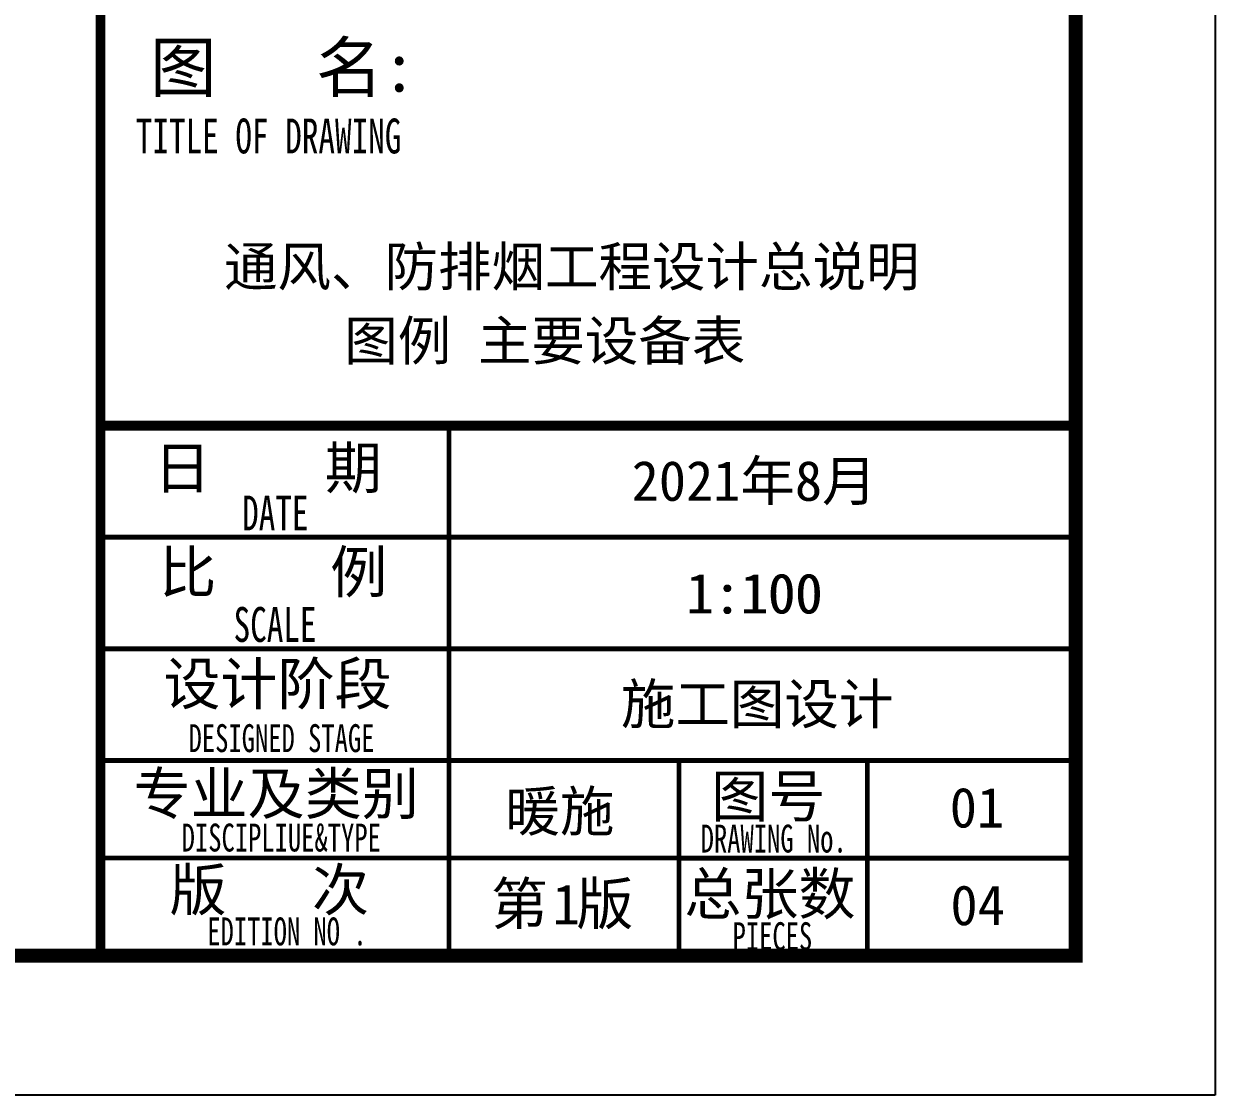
# Model space of a CAD drawing. Extents: x 1247970 to 1725648, y 860327 to 1277876.
# Drawn here: x 1354526 to 1363070, y 1189527 to 1197209 of the extents above; entities that cross this region are included whole.
import ezdxf

# ---------------------------------------------------------------- set-up
doc = ezdxf.new("R2010")
doc.units = 0
doc.header["$LTSCALE"] = 1000
doc.header["$MEASUREMENT"] = 0
doc.layers.get('0').update_dxf_attribs({"color": 254})
doc.layers.add('可改文字', color=6, linetype='Continuous', lineweight=18)
doc.layers.add('图签', color=147, linetype='Continuous', lineweight=18)
doc.layers.add('图框', color=140, linetype='Continuous')
doc.layers.add('图签文字', color=251, linetype='Continuous')
doc.styles.add('宋体', font='', dxfattribs={"height": 50})
doc.styles.add('建筑图签-1', font='simhei.ttf', dxfattribs={"width": 0.7})
doc.styles.get('宋体').set_extended_font_data('SimSun')

# ---------------------------------------------------------------- blocks, each defined once
blk = doc.blocks.new('tq123')
at = {"layer": '图框'}
for points, const_width in [([(-6995.1, 0), (-6995.1, 57400)], 70), ([(-6995.1, 3800.3), (4.9, 3800.3)], 70), ([(-4495.1, 1400.3), (-4495.1, 3800.3)], 35), ([(-6995.1, 3000.3), (4.9, 3000.3)], 35), ([(-6995.1, 2200.3), (4.9, 2200.3)], 35), ([(-6995.1, 1400.3), (4.9, 1400.3)], 35), ([(-6995.1, 1400.3), (-495.1, 1400.3)], 35), ([(-4495.1, 0.3), (-4495.1, 1400.3)], 35), ([(-2845.1, 0.3), (-2845.1, 1400.3)], 35), ([(-2845.1, 0.3), (-2845.1, 1400.3)], 35), ([(-2845.1, 0.3), (-2845.1, 1400.3)], 35), ([(-1495.1, 0), (-1495.1, 1400)], 35), ([(-6995.1, 700.3), (-2845.1, 700.3)], 35), ([(-2845.1, 700), (4.9, 700)], 35)]:
    blk.add_lwpolyline(points, dxfattribs=dict(at, const_width=const_width))
at = {"layer": '图框', "style": '建筑图签-1', "width": 0.7}
for s, height, p in [('TITLE OF DRAWING', 250, (-6741.1, 5752.5)), ('DATE', 250, (-5978.6, 3049.2)), ('SCALE', 250, (-6039.9, 2250)), ('DESIGNED STAGE', 200, (-6362.5, 1459.9)), ('DISCIPLIUE&TYPE', 200, (-6412.2, 747.1)), ('DRAWING No.', 200, (-2690, 739.9)), ('EDITION NO .', 200, (-6228.6, 74.1)), ('PIECES', 200, (-2461.3, 39.9))]:
    blk.add_text(s, height=height, dxfattribs=at).set_placement(p)
at = {"layer": '图签', "color": 2, "style": '宋体'}
for s, height, p in [('2021年8月', 286.68, (-3185.1, 3261.7)), ('1:100', 286.68, (-2788.7, 2454.1)), ('施工图设计', 286.68, (-3262.7, 1661.7)), ('暖施', 286.68, (-4090.8, 892.8)), ('1', 286.7, (-3751.7, 225.1)), ('04', 286.68, (-898.5, 219))]:
    blk.add_text(s, height=height, dxfattribs=at).set_placement(p)
at = {"layer": '图签文字', "color": 7, "style": '建筑图签-1'}
for s, height, p in [('图   名:', 350, (-6639.8, 6195.2)), ('日    期', 300, (-6611.2, 3348.8)), ('比    例', 300, (-6572.8, 2601.6)), ('设计阶段', 300, (-6543.2, 1799.7)), ('专业及类别', 300, (-6757.1, 1013.1)), ('图号', 300, (-2614.2, 994.4)), ('版   次 ', 300, (-6499.1, 323)), ('总张数', 300, (-2807.3, 294.4)), ('第 版', 300, (-4194.3, 223.4))]:
    blk.add_text(s, height=height, dxfattribs=at).set_placement(p)

msp = doc.modelspace()

# ---------------------------------------------------------------- linework, layer by layer
at = {"layer": '图框'}
msp.add_lwpolyline([(1278969.8, 1248927), (1363069.8, 1248927), (1363069.8, 1189527), (1278969.8, 1189527)], close=True, dxfattribs=at)
msp.add_lwpolyline([(1278969.8, 1248927), (1363069.8, 1248927), (1363069.8, 1189527), (1278969.8, 1189527)], close=True, dxfattribs=at)
at = {"layer": '图框', "const_width": 100}
msp.add_lwpolyline([(1362069.8, 1190527), (1362069.8, 1247927), (1281469.8, 1247927), (1281469.8, 1190527)], close=True, dxfattribs=at)

# ---------------------------------------------------------------- block references
msp.add_blockref('tq123', (1362069.8, 1190527))

# ---------------------------------------------------------------- texts
at = {"layer": '可改文字', "color": 1, "style": '宋体'}
for s, height, p in [('通风、防排烟工程设计总说明', 281.283, (1355961.2, 1195327.6)), ('图例 主要设备表', 281.28, (1356823.3, 1194795.8))]:
    msp.add_text(s, height=height, dxfattribs=at).set_placement(p)
at = {"layer": '图签', "color": 1, "style": '宋体'}
for s, height, p in [('1:100', 286.68, (1359276.2, 1192981.1)), ('01', 286.68, (1361166.3, 1191446.1)), ('1', 286.7, (1358318, 1190752.1))]:
    msp.add_text(s, height=height, dxfattribs=at).set_placement(p)

doc.saveas('drawing.dxf')
